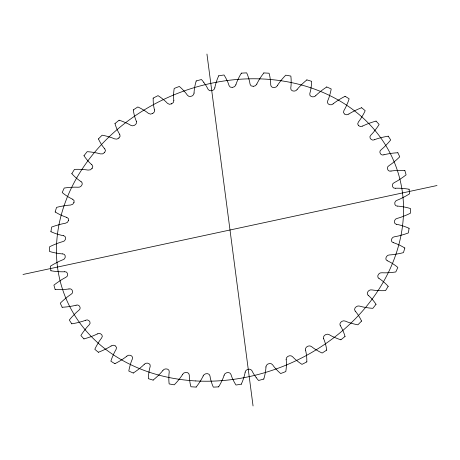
<?xml version="1.0" encoding="UTF-8"?>
<svg xmlns="http://www.w3.org/2000/svg" width="460" height="460" viewBox="0 0 460 460"><rect width="100%" height="100%" fill="white"/><g stroke="black" fill="none" stroke-linecap="round" stroke-linejoin="round"><path stroke-width="0.69" d="M194.108 93.041C194.057 96.129 189.215 97.825 187.398 95.231A50.652 41.693 -22.3 0 0 185.173 92.282L182.125 88.998A77.314 63.641 -22.3 0 0 179.337 86.463A184.851 152.156 -22.3 0 0 174.196 88.441A62.888 51.761 -22.3 0 0 173.799 100.452M265.892 366.959C265.943 363.872 270.785 362.169 272.602 364.768A50.652 41.693 -22.3 0 0 274.827 367.718L277.874 371.001A77.314 63.641 -22.3 0 0 280.663 373.537A184.851 152.156 -22.3 0 0 285.804 371.559A62.888 51.761 -22.3 0 0 286.2 359.547M214.883 87.854L213.917 89.671L211.985 90.654M245.105 372.197C245.519 369.184 250.499 367.845 251.959 370.725A50.652 41.693 -22.3 0 0 253.702 373.951L256.197 377.597M68.482 220.541L68.396 218.569L66.688 217.292M68.528 220.34L67.499 222.283L65.297 223.29A50.652 41.693 -22.3 0 0 60.979 224.169L55.861 225.613A77.314 63.641 -22.3 0 0 51.664 227.067A184.851 152.156 -22.3 0 0 50.91 231.754M235.922 84.807L234.606 86.658L232.432 87.394M224.077 375.193C224.819 372.284 229.931 371.335 230.977 374.463A50.652 41.693 -22.3 0 0 232.208 377.907L234.111 381.863A77.314 63.641 -22.3 0 0 235.986 385.02A184.851 152.156 -22.3 0 0 241.362 384.157M73.91 202.647L74.129 200.698L72.686 199.197M73.991 202.446L72.749 204.263L70.466 205.068A50.652 41.693 -22.3 0 0 66.073 205.488L60.875 206.373A77.314 63.641 -22.3 0 0 56.568 207.38A184.851 152.156 -22.3 0 0 55.154 212.031M256.852 84.105L255.403 85.761L253.31 86.33M203.147 375.895C204.177 373.112 209.409 372.606 209.978 375.918A50.652 41.693 -22.3 0 0 210.674 379.534L211.956 383.738A77.314 63.641 -22.3 0 0 213.325 387.13A184.851 152.156 -22.3 0 0 218.695 386.854M72.588 199.237A62.888 51.761 -22.3 0 1 62.203 192.544A184.851 152.156 -22.3 0 1 64.21 188.048A77.314 63.641 -22.3 0 1 68.551 187.507L73.749 187.185A50.652 41.693 -22.3 0 1 78.039 187.243C80.937 187.795 84.042 183.477 81.109 181.568M277.363 85.698C276.075 88.337 270.819 88.36 270.71 84.973A50.652 41.693 -22.3 0 0 270.549 81.196L269.911 76.814A77.314 63.641 -22.3 0 0 269.065 73.238A184.851 152.156 -22.3 0 0 263.798 72.927M182.637 374.302C183.931 371.64 189.244 371.651 189.296 375.078A50.652 41.693 -22.3 0 0 189.451 378.804L190.089 383.186A77.314 63.641 -22.3 0 0 190.934 386.762A184.851 152.156 -22.3 0 0 196.202 387.073M92.034 168.435L92.799 166.468L91.879 164.697M92.167 168.245L90.482 169.797L88.061 170.096A50.652 41.693 -22.3 0 0 83.892 169.562L78.775 169.314A77.314 63.641 -22.3 0 0 74.468 169.383A184.851 152.156 -22.3 0 0 71.806 173.736M297.125 89.568C295.573 92.098 290.266 91.505 290.749 88.055A50.652 41.693 -22.3 0 0 291.134 84.278L291.151 79.781A77.314 63.641 -22.3 0 0 290.846 76.078A184.851 152.156 -22.3 0 0 285.752 75.181A62.888 51.761 -22.3 0 0 277.288 85.669M162.874 370.432C164.415 367.897 169.751 368.489 169.251 371.945A50.652 41.693 -22.3 0 0 168.866 375.722L168.849 380.219A77.314 63.641 -22.3 0 0 169.153 383.922A184.851 152.156 -22.3 0 0 174.248 384.819A62.888 51.761 -22.3 0 0 182.712 374.331M104.633 152.433L105.478 150.65L104.799 148.821M104.593 152.473L102.729 153.853L100.326 153.887A50.652 41.693 -22.3 0 0 96.335 152.887L91.39 152.076A77.314 63.641 -22.3 0 0 87.176 151.668A184.851 152.156 -22.3 0 0 83.95 155.767M315.784 95.697C314.197 97.945 308.746 96.899 309.833 93.42A50.652 41.693 -22.3 0 0 310.759 89.654L311.426 85.117A77.314 63.641 -22.3 0 0 311.667 81.345A184.851 152.156 -22.3 0 0 306.832 79.879M144.175 364.343C145.958 361.945 151.214 363.181 150.167 366.58A50.652 41.693 -22.3 0 0 149.241 370.346L148.574 374.883A77.314 63.641 -22.3 0 0 148.333 378.655A184.851 152.156 -22.3 0 0 153.168 380.121M118.824 138.08L120.106 136.281L119.732 134.262M119.002 137.925L116.92 139.127L114.632 138.88A50.652 41.693 -22.3 0 0 110.889 137.431L106.185 136.068A77.314 63.641 -22.3 0 0 102.137 135.194A184.851 152.156 -22.3 0 0 98.394 138.977M333.178 103.862C331.119 106.116 326.1 104.167 327.658 100.947A50.652 41.693 -22.3 0 0 329.107 97.244L330.418 92.736A77.314 63.641 -22.3 0 0 331.2 88.958A184.851 152.156 -22.3 0 0 326.698 86.946M126.822 356.138C128.857 353.884 133.917 355.816 132.342 359.053A50.652 41.693 -22.3 0 0 130.893 362.756L129.582 367.264A77.314 63.641 -22.3 0 0 128.8 371.042A184.851 152.156 -22.3 0 0 133.302 373.054M348.847 114.086L346.593 114.787L344.718 114.143M111.101 345.943L113.35 345.213L115.282 345.857M152.864 113.361L154.364 111.889L154.56 109.928M152.812 113.39L150.581 114.137L148.453 113.396A50.652 41.693 -22.3 0 0 145.371 111.124L141.369 108.721A77.314 63.641 -22.3 0 0 137.839 106.962A184.851 152.156 -22.3 0 0 133.256 109.934M362.744 126.08L360.393 126.563L358.622 125.672M97.255 333.92C99.814 332.022 104.04 335.374 101.574 338.054A50.652 41.693 -22.3 0 0 99.147 341.447L96.629 345.678A77.314 63.641 -22.3 0 0 94.806 349.295A184.851 152.156 -22.3 0 0 98.434 352.303M171.459 103.891L173.351 102.54L173.886 100.435M171.678 103.787L169.401 104.299L167.434 103.316A50.652 41.693 -22.3 0 0 164.761 100.682L161.207 97.819A77.314 63.641 -22.3 0 0 158.021 95.651A184.851 152.156 -22.3 0 0 153.117 98.147M374.446 139.76C371.847 141.387 368.052 137.408 370.892 135.096A50.652 41.693 -22.3 0 0 373.744 131.934L376.815 127.937A77.314 63.641 -22.3 0 0 379.115 124.487A184.851 152.156 -22.3 0 0 376.021 121.06M85.502 320.258C88.297 318.619 91.885 322.546 89.148 324.863A50.652 41.693 -22.3 0 0 86.256 328.066L83.185 332.062A77.314 63.641 -22.3 0 0 80.885 335.512A184.851 152.156 -22.3 0 0 83.979 338.94M383.973 154.824C380.851 156.193 378.166 151.587 381.133 149.736A50.652 41.693 -22.3 0 0 384.37 146.861L387.947 143.169A77.314 63.641 -22.3 0 0 390.69 139.944A184.851 152.156 -22.3 0 0 388.165 136.137M76.026 305.175C79.114 303.807 81.891 308.39 78.867 310.264A50.652 41.693 -22.3 0 0 75.63 313.139L72.053 316.831A77.314 63.641 -22.3 0 0 69.311 320.056A184.851 152.156 -22.3 0 0 71.835 323.863M211.749 90.706L209.536 90.677L208.041 89.274A50.652 41.693 -22.3 0 0 206.298 86.049L203.803 82.403M23 274.47L437 185.53M391.023 171.097C387.676 172.12 385.877 167.078 388.987 165.646A50.652 41.693 -22.3 0 0 392.564 163.105L396.589 159.769A77.314 63.641 -22.3 0 0 399.728 156.814A184.851 152.156 -22.3 0 0 397.825 152.697M68.977 288.903C72.289 287.891 74.186 292.905 71.012 294.354A50.652 41.693 -22.3 0 0 67.436 296.895L63.411 300.23A77.314 63.641 -22.3 0 0 60.271 303.186A184.851 152.156 -22.3 0 0 62.175 307.303M232.196 87.417L230.19 87.066L229.022 85.537A50.652 41.693 -22.3 0 0 227.792 82.093L225.889 78.137A77.314 63.641 -22.3 0 0 224.014 74.98A184.851 152.156 -22.3 0 0 218.638 75.843M395.531 188.295C392.018 188.899 391.155 183.603 394.335 182.568A50.652 41.693 -22.3 0 0 398.193 180.4L402.598 177.474A77.314 63.641 -22.3 0 0 406.094 174.84A184.851 152.156 -22.3 0 0 404.829 170.47M64.469 271.705C67.959 271.107 68.885 276.397 65.665 277.432A50.652 41.693 -22.3 0 0 61.807 279.599L57.402 282.526A77.314 63.641 -22.3 0 0 53.906 285.16A184.851 152.156 -22.3 0 0 55.171 289.53M253.195 86.33L251.062 85.842L250.033 84.128A50.652 41.693 -22.3 0 0 249.326 80.465L248.043 76.262A77.314 63.641 -22.3 0 0 246.675 72.87A184.851 152.156 -22.3 0 0 241.304 73.146M397.371 206.143C393.996 206.333 393.8 200.911 397.095 200.244A50.652 41.693 -22.3 0 0 401.172 198.473L405.887 196.012A77.314 63.641 -22.3 0 0 409.676 193.735A184.851 152.156 -22.3 0 0 409.084 189.186M62.571 253.845C66.154 253.719 66.125 259.112 62.905 259.756A50.652 41.693 -22.3 0 0 58.828 261.527L54.113 263.988A77.314 63.641 -22.3 0 0 50.324 266.265A184.851 152.156 -22.3 0 0 50.916 270.813M396.681 224.388C393.058 223.98 394.088 218.701 397.216 218.385A50.652 41.693 -22.3 0 0 401.448 217.051L406.404 215.084A77.314 63.641 -22.3 0 0 410.429 213.204A184.851 152.156 -22.3 0 0 410.51 208.547A62.888 51.761 -22.3 0 0 397.446 206.074M63.319 235.612C66.895 235.986 65.953 241.322 62.784 241.615A50.652 41.693 -22.3 0 0 58.552 242.949L53.596 244.915A77.314 63.641 -22.3 0 0 49.571 246.796A184.851 152.156 -22.3 0 0 49.49 251.453A62.888 51.761 -22.3 0 0 62.554 253.926M393.311 242.707C389.815 241.793 391.621 236.71 394.703 236.71A50.652 41.693 -22.3 0 0 399.021 235.83L404.139 234.387A77.314 63.641 -22.3 0 0 408.336 232.933A184.851 152.156 -22.3 0 0 409.089 228.246M387.314 260.803C384.186 259.526 386.498 254.61 389.591 254.926A50.652 41.693 -22.3 0 0 393.927 254.512L399.125 253.627A77.314 63.641 -22.3 0 0 403.431 252.62A184.851 152.156 -22.3 0 0 404.846 247.969M378.89 278.432C376.033 276.702 378.959 272.165 381.961 272.751A50.652 41.693 -22.3 0 0 386.25 272.814L391.448 272.492A77.314 63.641 -22.3 0 0 395.79 271.952A184.851 152.156 -22.3 0 0 397.842 267.415A62.888 51.761 -22.3 0 0 387.412 260.762M344.551 114.022L343.476 112.51L343.942 110.503A50.652 41.693 -22.3 0 0 345.891 106.927L347.823 102.522A77.314 63.641 -22.3 0 0 349.134 98.796A184.851 152.156 -22.3 0 0 345.04 96.266M115.448 345.978L116.524 347.49L116.058 349.497A50.652 41.693 -22.3 0 0 114.109 353.073L112.177 357.478A77.314 63.641 -22.3 0 0 110.866 361.203A184.851 152.156 -22.3 0 0 114.96 363.733M368.121 295.303C365.602 293.181 369.029 289.041 371.939 289.904A50.652 41.693 -22.3 0 0 376.107 290.438L381.225 290.685A77.314 63.641 -22.3 0 0 385.532 290.616A184.851 152.156 -22.3 0 0 388.194 286.264M358.512 125.568L357.684 123.924L358.426 121.946A50.652 41.693 -22.3 0 0 360.853 118.553L363.371 114.321A77.314 63.641 -22.3 0 0 365.194 110.705A184.851 152.156 -22.3 0 0 361.566 107.698M355.2 311.178C353.016 308.556 356.925 305.026 359.674 306.113A50.652 41.693 -22.3 0 0 363.664 307.113L368.609 307.924A77.314 63.641 -22.3 0 0 372.824 308.332A184.851 152.156 -22.3 0 0 376.05 304.233M340.268 325.737C338.543 322.874 342.723 319.746 345.368 321.12A50.652 41.693 -22.3 0 0 349.111 322.569L353.815 323.932A77.314 63.641 -22.3 0 0 357.863 324.806A184.851 152.156 -22.3 0 0 361.606 321.022M323.598 338.784C322.345 335.76 326.732 333.017 329.239 334.69A50.652 41.693 -22.3 0 0 332.678 336.565L337.065 338.462A77.314 63.641 -22.3 0 0 340.883 339.791M136.401 121.216C137.655 124.229 133.268 126.989 130.761 125.31A50.652 41.693 -22.3 0 0 127.322 123.435L122.935 121.538A77.314 63.641 -22.3 0 0 119.117 120.209M305.44 350.072C304.641 347.173 309.183 344.551 311.546 346.604A50.652 41.693 -22.3 0 0 314.628 348.875L318.63 351.279A77.314 63.641 -22.3 0 0 322.161 353.038A184.851 152.156 -22.3 0 0 326.744 350.066M206.948 54.05L253.052 405.95M286.114 359.565C285.763 356.437 290.461 354.395 292.566 356.684A50.652 41.693 -22.3 0 0 295.24 359.317L298.793 362.181A77.314 63.641 -22.3 0 0 301.978 364.349A184.851 152.156 -22.3 0 0 306.883 361.853M374.474 139.667A62.888 51.761 -22.3 0 1 388.171 136.195M345.08 336.381A184.851 152.156 -22.3 0 1 340.883 339.791M263.85 379.034A184.851 152.156 -22.3 0 1 258.549 380.466A77.314 63.641 -22.3 0 1 256.197 377.597M114.919 123.619A184.851 152.156 -22.3 0 1 119.117 120.209M196.15 80.966A184.851 152.156 -22.3 0 1 201.451 79.534A77.314 63.641 -22.3 0 1 203.803 82.403M362.71 126.011A62.888 51.761 -22.3 0 1 376.027 121.112M348.858 113.994A62.888 51.761 -22.3 0 1 361.583 107.749M333.126 103.805A62.888 51.761 -22.3 0 1 345.063 96.318M315.767 95.611A62.888 51.761 -22.3 0 1 326.732 86.992M297.056 89.533A62.888 51.761 -22.3 0 1 306.872 79.919M256.772 84.082A62.888 51.761 -22.3 0 1 263.85 72.956M235.836 84.795A62.888 51.761 -22.3 0 1 241.362 73.169M214.808 87.802A62.888 51.761 -22.3 0 1 218.695 75.854M194.022 93.046A62.888 51.761 -22.3 0 1 196.213 80.971M154.462 109.905A62.888 51.761 -22.3 0 1 153.186 98.141M136.321 121.25A62.888 51.761 -22.3 0 1 133.32 109.923M119.657 134.309A62.888 51.761 -22.3 0 1 114.983 123.596M104.73 148.873A62.888 51.761 -22.3 0 1 98.457 138.949M91.776 164.72A62.888 51.761 -22.3 0 1 84.007 155.739M81.006 181.596A62.888 51.761 -22.3 0 1 71.858 173.696M66.648 217.361A62.888 51.761 -22.3 0 1 55.2 211.98M63.284 235.687A62.888 51.761 -22.3 0 1 50.945 231.702M64.463 271.779A62.888 51.761 -22.3 0 1 50.939 270.756M68.977 288.978A62.888 51.761 -22.3 0 1 55.183 289.472M76.038 305.25A62.888 51.761 -22.3 0 1 62.18 307.251M85.525 320.332A62.888 51.761 -22.3 0 1 71.829 323.805M97.29 333.989A62.888 51.761 -22.3 0 1 83.973 338.888M111.142 346.006A62.888 51.761 -22.3 0 1 98.417 352.251M126.874 356.195A62.888 51.761 -22.3 0 1 114.937 363.682M144.233 364.389A62.888 51.761 -22.3 0 1 133.268 373.008M162.943 370.467A62.888 51.761 -22.3 0 1 153.128 380.081M203.228 375.918A62.888 51.761 -22.3 0 1 196.15 387.044M224.164 375.205A62.888 51.761 -22.3 0 1 218.638 386.831M245.191 372.197A62.888 51.761 -22.3 0 1 241.304 384.146M265.978 366.953A62.888 51.761 -22.3 0 1 263.787 379.028M305.538 350.094A62.888 51.761 -22.3 0 1 306.814 361.859M323.679 338.75A62.888 51.761 -22.3 0 1 326.68 350.077M340.342 325.691A62.888 51.761 -22.3 0 1 345.017 336.404M355.269 311.127A62.888 51.761 -22.3 0 1 361.543 321.051M368.224 295.28A62.888 51.761 -22.3 0 1 375.992 304.261M378.994 278.404A62.888 51.761 -22.3 0 1 388.142 286.304M393.352 242.638A62.888 51.761 -22.3 0 1 404.8 248.02M396.716 224.313A62.888 51.761 -22.3 0 1 409.055 228.298M395.537 188.22A62.888 51.761 -22.3 0 1 409.061 189.244M391.023 171.022A62.888 51.761 -22.3 0 1 404.817 170.528M383.962 154.75A62.888 51.761 -22.3 0 1 397.82 152.749M195.776 380.943A177.744 146.303 -22.3 0 0 394.473 162.621A177.744 146.303 -22.3 0 0 99.751 146.435A177.744 146.303 -22.3 0 0 195.776 380.943"/></g></svg>
